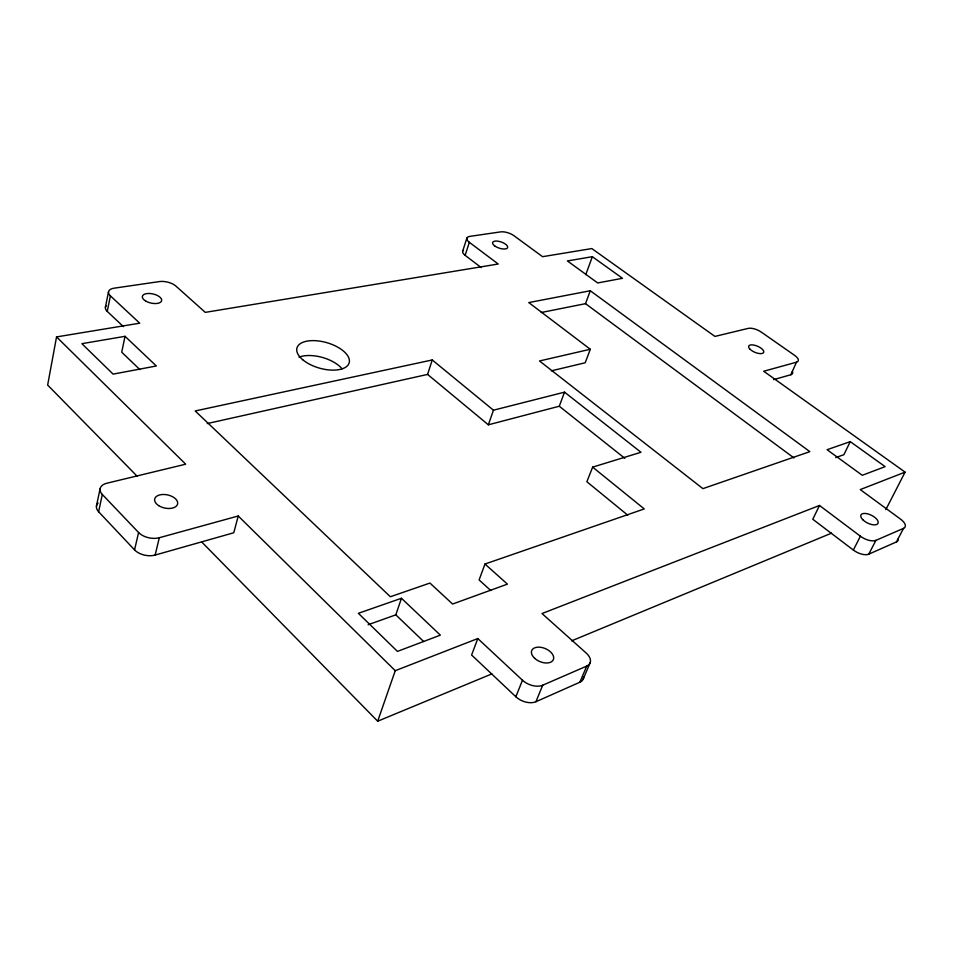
<?xml version="1.0" encoding="UTF-8"?>
<svg xmlns="http://www.w3.org/2000/svg" width="953" height="953" viewBox="0 0 953 953"><rect width="100%" height="100%" fill="white"/><g stroke="black" fill="none" stroke-linecap="round" stroke-linejoin="round"><path stroke-width="1.43" d="M773.705 379.604L790.811 374.755L796.505 362.2A10.114 4.11 23.2 0 0 794.623 355.374L761.268 332.085A9.947 4.015 22.6 0 0 748.236 328.38L714.929 336.421L591.813 248.566L542.579 256.691L513.905 235.665A9.804 3.955 18.8 0 0 500.706 231.877L469.829 236.38A9.995 4.11 18.3 0 0 469.341 242.312L498.216 264.017L205.288 312.37L175.9 286.079A12.127 5.67 13.1 0 0 159.473 281.576L114.134 288.175A12.472 5.897 12.2 0 0 110.381 295.847L139.698 323.186L56.549 336.921L47.65 385.06L137.184 476.25M105.402 307.307L108.511 291.773M123.425 326.653L107.248 311.405L110.381 295.847M125.034 336.326L156.34 365.988L113.097 374.124L81.875 343.676L125.034 336.326L121.722 352.193L139.924 369.645M96.432 506.079L100.089 488.818M201.738 541.995L377.686 721.207L395.245 670.698L238.25 515.99L233.771 532.763L155.16 555.063A14.962 8.934 11.3 0 1 134.564 549.893L98.624 511.761L102.305 494.464A14.843 8.47 10.8 0 1 106.879 483.219L185.692 464.194L56.549 336.921M134.564 549.893L138.578 532.501L102.305 494.464M155.16 555.063L159.306 537.73L238.25 515.99M462.729 251.032L466.91 238.012M481.205 267.555L465.135 255.356L469.341 242.312M207.254 423.549L427.587 374.41L432.245 359.96L493.463 410.195L564.533 392.159L640.976 452.282L592.647 467.125L586.869 481.73L627.824 515.239M368.12 624.739L395.817 614.84L401.451 598.27L440.357 635.139L397.449 651.399L358.376 613.303L401.451 598.27M427.587 374.41L488.353 424.8L493.463 410.195M585.773 274.643L592.349 256.691L622.476 278.3L597.686 282.958L567.404 260.943L592.349 256.691M592.647 467.125L644.264 508.926L484.97 564.033L479.109 579.948L490.759 590.503M541.233 312.513L585.511 303.662L590.288 290.748L809.859 451.639L702.921 488.639L539.505 360.961L590.312 349.263L585.202 362.771L551.394 370.824M488.353 424.8L559.28 406.228L564.533 392.159M796.505 362.2L763.71 371.241L905.088 472.128L860.249 489.592L900.514 519.111A11.841 5.349 26.5 0 1 903.563 528.343L875.902 540.363A12.079 5.611 26.4 0 1 860.404 536.205L819.497 505.471L542.019 613.541L586.202 653.055A14.557 8.637 23.6 0 1 586.726 666.087L542.698 685.231A14.938 9.149 22.8 0 1 522.47 680.216L477.798 638.546L471.604 655.021L515.847 696.75A14.843 9.232 22.9 0 0 535.943 701.706L579.865 682.229A14.462 8.72 23.7 0 0 583.641 676.642M515.847 696.75L522.47 680.216M535.943 701.706L542.698 685.231M579.865 682.229L586.726 666.087M583.26 678.929L590.121 662.823M850.255 441.632L827.085 449.721L862.274 475.297L885.134 466.636L850.255 441.632L843.893 454.688L835.71 457.607M819.497 505.471L812.778 519.254L853.352 550.048A12.008 5.67 26.5 0 0 868.779 554.169L896.451 541.912A11.781 5.408 26.6 0 0 898.25 538.91M853.352 550.048L860.404 536.205M885.825 509.641L905.088 472.128M868.779 554.169L875.902 540.363M896.451 541.912L903.563 528.343M377.686 721.207L491.831 673.914M571.597 640.857L831.528 533.156M395.245 670.698L477.798 638.546M432.245 359.96L195.198 410.957L390.373 596.757L429.946 583.057L452.58 604.047L507.425 584.129L484.97 564.033M590.288 290.748L528.772 302.577L590.312 349.263M585.511 303.662L793.992 457.94M559.28 406.228L624.787 458.286M395.817 614.84L423.656 641.512M159.306 537.73A15.069 8.863 11.5 0 1 138.578 532.501M792.36 371.408A10.066 4.157 23.3 0 1 790.811 374.755M465.135 255.356A9.947 4.157 18.3 0 1 463.468 250.151M107.248 311.405A12.413 5.956 12 0 1 106.093 305.877M98.624 511.761A14.748 8.541 10.6 0 1 98.064 503.053M299.051 357.161A27.006 13.402 15.8 0 1 342.067 368.811M862.846 519.778A9.506 4.348 26.2 0 0 877.725 523.769A9.506 4.348 26.2 0 0 867.849 513.905A9.506 4.348 26.2 0 0 862.846 519.778M534.74 658.38A11.722 7.04 22.8 0 0 553.348 659.643A11.722 7.04 22.8 0 0 539.577 647.182A11.722 7.04 22.8 0 0 534.74 658.38M494.655 245.886A7.946 3.252 18.7 0 0 507.413 247.983A7.946 3.252 18.7 0 0 498.264 241.228A7.946 3.252 18.7 0 0 494.655 245.886M145.642 301.005A9.875 4.67 12.7 0 0 161.51 301.077A9.875 4.67 12.7 0 0 148.871 293.464A9.875 4.67 12.7 0 0 145.642 301.005M158.627 505.602A11.722 6.719 12 0 0 177.496 504.351A11.722 6.719 12 0 0 162.32 494.512A11.722 6.719 12 0 0 158.627 505.602M750.142 349.346A8.112 3.324 22.8 0 0 763.198 353.003A8.112 3.324 22.8 0 0 755.264 345.403A8.112 3.324 22.8 0 0 750.142 349.346M302.673 359.686A27.16 13.259 15.9 0 0 347.738 365.44A27.16 13.259 15.9 0 0 318.79 340.995A27.16 13.259 15.9 0 0 302.673 359.686"/></g></svg>
